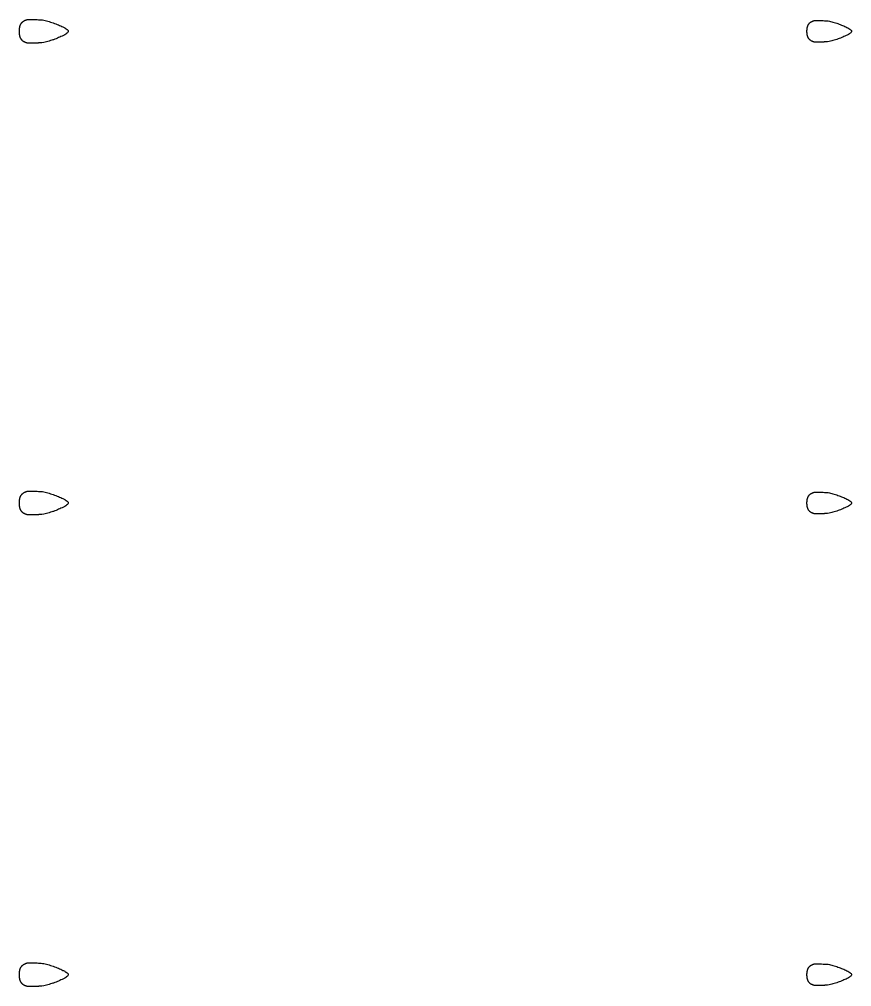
# Model space of a CAD drawing. Header units: inches. Extents: x -0.03 to 1.03, y -0.02 to 1.22.
import ezdxf

# ---------------------------------------------------------------- set-up
doc = ezdxf.new("R2010")
doc.units = ezdxf.units.IN
doc.header["$MEASUREMENT"] = 0

# ---------------------------------------------------------------- blocks, each defined once
blk = doc.blocks.new('antennal_lobe_flat_100pct_v06')
blk.add_open_spline([(0, 0.0157), (-0.0184, 0.0169), (-0.0211, 0.0165), (-0.0281, 0.0146), (-0.032, 0.0073), (-0.0324, 0), (-0.032, -0.0074), (-0.0281, -0.0146), (-0.0211, -0.0165), (-0.0184, -0.0169), (0, -0.0158), (0.0113, -0.0135), (0.0258, -0.0081), (0.0362, -0.0025), (0.0354, 0), (0.0362, 0.0025), (0.0258, 0.0081), (0.0113, 0.0135), (0, 0.0157)], degree=4, knots=[0, 0, 0, 0, 0, 1, 2, 3, 4, 5, 6, 7, 7, 7, 7, 8, 8, 8, 8, 9, 9, 9, 9, 9])
blk = doc.blocks.new('*U10')
for p, xscale, yscale, zscale in [((-0.5003, 0), 0.92, 0.92, 0.92), ((0.4997, 0), 0.84, 0.84, 0.84)]:
    blk.add_blockref('antennal_lobe_flat_100pct_v06', p, dxfattribs=dict(xscale=xscale, yscale=yscale, zscale=zscale))
blk = doc.blocks.new('*U11')
at = {"color": 0, "linetype": 'ByBlock', "lineweight": -2, "transparency": 16777216}
for p in [(0, 1.2), (0, 0.6), (0, 0)]:
    blk.add_blockref('*U10', p, dxfattribs=at)

msp = doc.modelspace()

# ---------------------------------------------------------------- block references
msp.add_blockref('*U11', (0.5003, 0))

doc.saveas('drawing.dxf')
